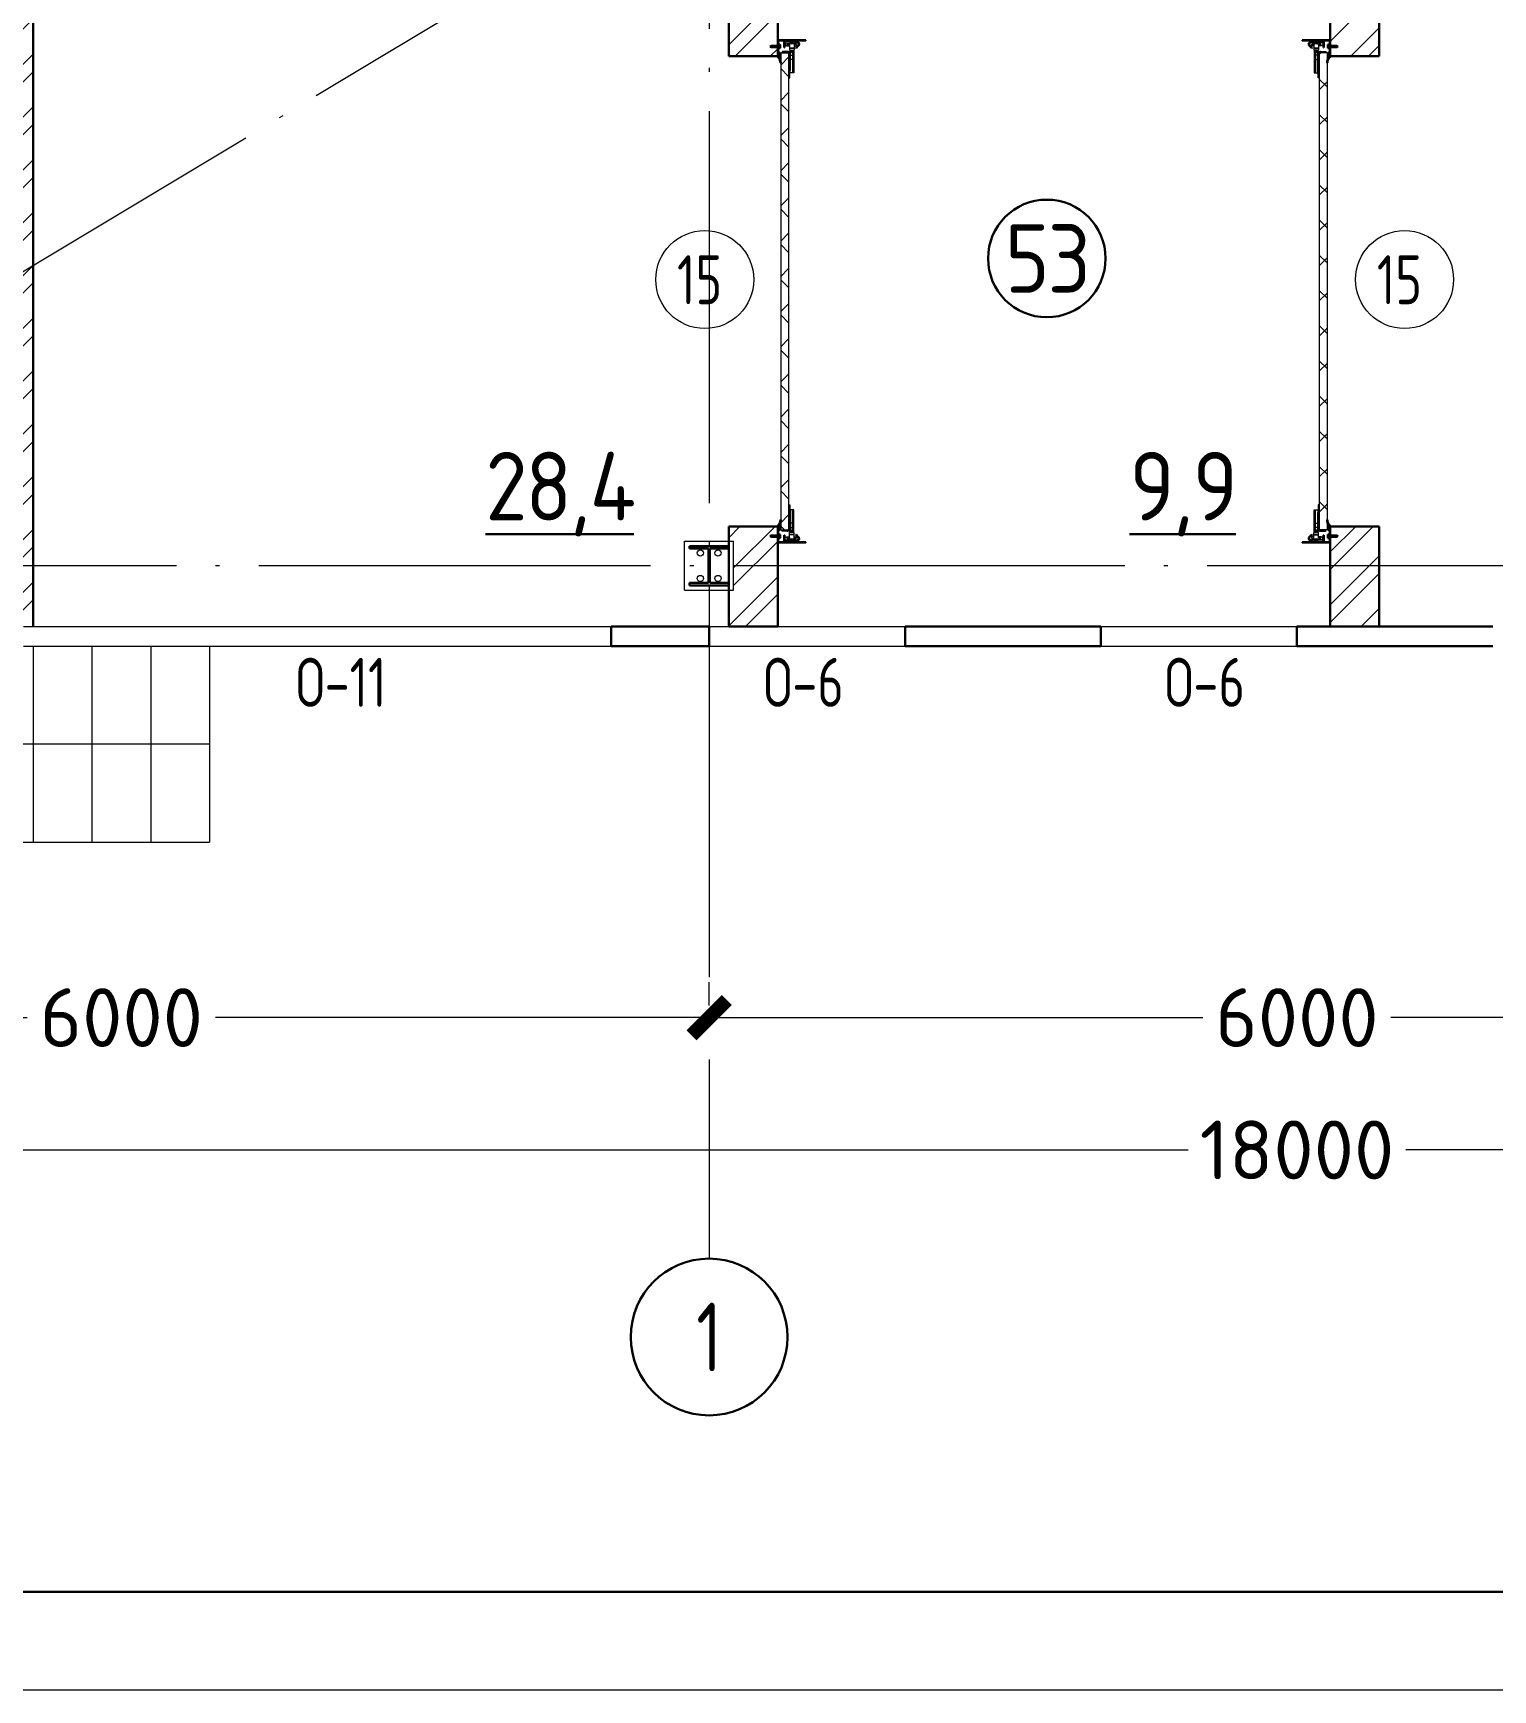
# Model space of a CAD drawing. Extents: x -965262 to 1142518, y -357520 to 71675.
# Drawn here: x -850557 to -843107, y -240088 to -231635 of the extents above; entities that cross this region are included whole.
import ezdxf

# ---------------------------------------------------------------- set-up
doc = ezdxf.new("R2010")
doc.units = 0
doc.header["$LTSCALE"] = 10
doc.linetypes.add('DOTE', pattern=[2.42, 2, -0.2, 0.02, -0.2])
doc.layers.get('0').update_dxf_attribs({"linetype": 'CONTINUOUS', "lineweight": 30})
doc.layers.get('Defpoints').update_dxf_attribs({"linetype": 'CONTINUOUS'})
doc.layers.add('DOTE', color=7, linetype='DOTE', lineweight=9)
doc.styles.add('GOST 2.304', font='isocpeur.ttf', dxfattribs={"width": 0.75, "height": 250})
doc.styles.add('GOST-2.304_Type-B', font='isocpeur.ttf', dxfattribs={"width": 0.9})
doc.styles.get("Standard").update_dxf_attribs({"font": 'isocpeur.ttf', "height": 300})
doc.dimstyles.get("Standard").update_dxf_attribs({"dimscale": 100, "dimtxt": 300, "dimasz": 1.8, "dimexe": 1.8, "dimexo": 0.625, "dimgap": 0.9, "dimtad": 0, "dimdec": 0, "dimzin": 0, "dimdsep": 46, "dimtxsty": 'Standard', "dimblk": 'ARCHTICK', "dimcen": 0.9, "dimclrd": 256, "dimclre": 256, "dimclrt": 256, "dimadec": 0, "dimazin": 0, "dimtfac": 1, "dimtdec": 0, "dimtofl": 0, "dimtmove": 0, "dimatfit": 3, "dimfxl": 1, "dimtolj": 1, "dimtzin": 0, "dimlwd": 15, "dimlwe": 15, "dimarcsym": 0})
pattern_1 = [(225, (-843966.41, -234231.22), (89.8026, -89.8026), []), (315, (-843966.41, -234231.22), (89.8026, 89.8026), [])]

# ---------------------------------------------------------------- blocks, each defined once
blk = doc.blocks.new('MC2#1')
at = {"lineweight": 15}
for p, q in [((-47725, -10175), (-47475, -10175)), ((-47725, -10425), (-47725, -10175)), ((-47475, -10425), (-47475, -10175)), ((-47725, -10425), (-47475, -10425))]:
    blk.add_line(p, q, dxfattribs=at)
for p, q in [((-47700, -10200), (-47500, -10200)), ((-47700, -10212), (-47700, -10200)), ((-47700, -10212), (-47604, -10212)), ((-47604, -10388), (-47604, -10212)), ((-47596, -10388), (-47596, -10212)), ((-47596, -10212), (-47500, -10212)), ((-47500, -10212), (-47500, -10200)), ((-47700, -10400), (-47700, -10388)), ((-47700, -10388), (-47604, -10388)), ((-47596, -10388), (-47500, -10388)), ((-47500, -10400), (-47500, -10388)), ((-47700, -10400), (-47500, -10400))]:
    blk.add_line(p, q)
for centre, major_axis, start_param, end_param in [((-47645, -10235), (-11.3, -11.3), 0.785398, 7.068583), ((-47555, -10235), (-11.3, -11.3), 0.785398, 7.068583), ((-47645, -10365), (-11.3, 11.3), 2.356194490191857, 8.639379797371443), ((-47555, -10365), (-11.3, 11.3), 2.356194490191857, 8.639379797371443)]:
    blk.add_ellipse(centre, major_axis=major_axis, ratio=1, start_param=start_param, end_param=end_param, dxfattribs=at)
blk = doc.blocks.new('anchor.bolt')
for p, q in [((-0.07, 0), (-0.07, -0.72)), ((0.07, 0), (0.07, -0.06)), ((-0.1, -0.04), (-0.07, -0.03)), ((-0.1, -0.04), (0.09, -0.06)), ((0.07, -0.07), (-0.1, -0.04)), ((-0.1, -0.11), (-0.07, -0.1)), ((-0.1, -0.11), (0.09, -0.13)), ((0.07, -0.14), (-0.1, -0.11)), ((-0.1, -0.18), (-0.07, -0.17)), ((-0.1, -0.18), (0.09, -0.2)), ((0.07, -0.21), (-0.1, -0.18)), ((-0.1, -0.25), (-0.07, -0.24)), ((-0.1, -0.25), (0.09, -0.27)), ((0.07, -0.28), (-0.1, -0.25)), ((-0.1, -0.32), (-0.07, -0.31)), ((-0.1, -0.32), (0.09, -0.34)), ((0.07, -0.35), (-0.1, -0.32)), ((-0.1, -0.39), (-0.07, -0.38)), ((-0.1, -0.39), (0.09, -0.41)), ((0.07, -0.42), (-0.1, -0.39)), ((-0.1, -0.46), (-0.07, -0.45)), ((-0.1, -0.46), (0.09, -0.48)), ((0.07, -0.49), (-0.1, -0.46)), ((-0.1, -0.53), (-0.07, -0.52)), ((-0.1, -0.53), (0.09, -0.55)), ((0.07, -0.56), (-0.1, -0.53)), ((-0.09, -0.6), (-0.07, -0.59)), ((-0.09, -0.6), (0.09, -0.62)), ((0.07, -0.63), (-0.09, -0.6)), ((-0.07, -0.72), (0, -0.8)), ((-0.04, -0.62), (-0.06, -0.63)), ((-0.06, -0.64), (-0.06, -0.63)), ((-0.06, -0.73), (-0.06, -0.64)), ((0, -0.79), (-0.06, -0.73)), ((-0.01, -0.63), (-0.04, -0.62)), ((-0.03, -0.63), (0, -0.79)), ((-0.03, -0.63), (0.01, -0.78)), ((-0.02, -0.63), (0.01, -0.77)), ((-0.01, -0.63), (0.02, -0.76)), ((0.03, -0.69), (-0.01, -0.63)), ((0, -0.64), (0.03, -0.75)), ((0, -0.8), (0.07, -0.72)), ((0, -0.79), (0.03, -0.74)), ((0.01, -0.66), (0.03, -0.74)), ((0.03, -0.74), (0.03, -0.69)), ((0.07, -0.06), (0.09, -0.06)), ((0.09, -0.06), (0.07, -0.07)), ((0.07, -0.07), (0.07, -0.13)), ((0.07, -0.13), (0.09, -0.13)), ((0.09, -0.13), (0.07, -0.14)), ((0.07, -0.14), (0.07, -0.2)), ((0.07, -0.2), (0.09, -0.2)), ((0.09, -0.2), (0.07, -0.21)), ((0.07, -0.21), (0.07, -0.27)), ((0.07, -0.27), (0.09, -0.27)), ((0.09, -0.27), (0.07, -0.28)), ((0.07, -0.28), (0.07, -0.34)), ((0.07, -0.33), (0.09, -0.34)), ((0.09, -0.34), (0.07, -0.35)), ((0.07, -0.35), (0.07, -0.41)), ((0.07, -0.4), (0.09, -0.41)), ((0.09, -0.41), (0.07, -0.42)), ((0.07, -0.42), (0.07, -0.48)), ((0.07, -0.47), (0.09, -0.48)), ((0.09, -0.48), (0.07, -0.49)), ((0.07, -0.49), (0.07, -0.55)), ((0.07, -0.55), (0.09, -0.55)), ((0.09, -0.55), (0.07, -0.56)), ((0.07, -0.56), (0.07, -0.62)), ((0.09, -0.62), (0.07, -0.63)), ((0.07, -0.62), (0.09, -0.62)), ((0.07, -0.63), (0.07, -0.72))]:
    blk.add_line(p, q)
blk.add_arc((0.16, -0.64), 0.222, 187.9982, 219.836)
blk = doc.blocks.new('Крепеж_ворот')
at = {"lineweight": 15}
h = blk.add_hatch(dxfattribs=at)
h.set_pattern_fill('ANSI31', color=256, scale=2, angle=180)
h.set_pattern_definition([(225, (746089.599, 74802.7244), (4.49013, -4.49013), [])])
h.paths.add_polyline_path([(746087.1, 74804.1), (746087.1, 74801.6), (746091.1, 74801.6), (746094.2, 74801.9), (746094.2, 74804.1)], flags=17)
h.paths.add_polyline_path([(746116.4, 74801.6, 0.165118), (746119.9, 74802.8), (746124.2, 74806.1, -0.301689), (746131.4, 74806.6), (746134.8, 74804.7, 0.130081), (746137.5, 74803.9), (746142.2, 74803.9), (746142.2, 74806.4), (746137.5, 74806.4, -0.130081), (746136, 74806.9), (746132.6, 74808.8, 0.301689), (746122.7, 74808.1), (746118.3, 74804.7, -0.165112), (746116.4, 74804.1), (746064.1, 74804.1, -0.414223), (746061, 74807.2), (746061, 74868.5), (746059.4, 74868.5), (746059.4, 74868.8), (746059.4, 74869.5), (746059.4, 74870.5), (746059.4, 74870.7), (746059.4, 74871.7), (746059.4, 74872.2), (746059.4, 74873.2), (746059.4, 74873.9), (746059.4, 74874.7), (746059.4, 74875.6), (746059.4, 74876.1), (746059.4, 74877.1), (746059.4, 74877.4), (746059.4, 74878.3), (746059.4, 74879.1), (746059.4, 74879.4), (746061, 74879.4), (746061, 74944.5), (746058.5, 74944.5), (746058.5, 74807.2, 0.41422), (746064.1, 74801.6)])
h = blk.add_hatch(dxfattribs=at)
h.set_pattern_fill('ANSI31', color=256, scale=2, angle=90)
h.set_pattern_definition([(135, (736343.8085, 75928.334), (-4.490128, -4.490128), [])])
edge = h.paths.add_edge_path()
edge.add_ellipse((746065.1, 74838.4), major_axis=(-1.67, 1.67), ratio=1, start_angle=45, end_angle=135, ccw=False)
edge.add_line((746062.7, 74838.4), (746062.7, 74868.5))
edge.add_line((746062.7, 74868.5), (746061, 74868.5))
edge.add_line((746061, 74868.5), (746061, 74838.4))
edge.add_ellipse((746065.1, 74838.4), major_axis=(-2.89, 2.89), ratio=1, start_angle=45, end_angle=135)
edge.add_line((746065.1, 74834.3), (746096.6, 74834.3))
edge.add_line((746096.6, 74834.3), (746096.6, 74836))
edge.add_line((746096.6, 74836), (746065.1, 74836))
edge = h.paths.add_edge_path()
edge.add_ellipse((746065.1, 74890.2), major_axis=(2.89, 2.89), ratio=1, start_angle=106, end_angle=135)
edge.add_line((746061, 74890.2), (746061, 74879.4))
edge.add_line((746061, 74879.4), (746062.7, 74879.4))
edge.add_line((746062.7, 74879.4), (746062.7, 74890.4))
edge.add_ellipse((746065.1, 74890.2), major_axis=(-1.67, 1.67), ratio=1, start_angle=16, end_angle=45, ccw=False)
edge.add_line((746063, 74891.3), (746069.9, 74903.7))
edge.add_ellipse((746079.1, 74898.6), major_axis=(7.45, 7.45), ratio=1, start_angle=-3, end_angle=106, ccw=False)
edge.add_line((746086.9, 74905.7), (746097.5, 74893.9))
edge.add_line((746097.5, 74893.9), (746098.8, 74895.1))
edge.add_line((746098.8, 74895.1), (746088.2, 74906.8))
edge.add_ellipse((746079.1, 74898.6), major_axis=(8.67, 8.67), ratio=1, start_angle=-3, end_angle=106)
edge.add_line((746068.4, 74904.5), (746061.5, 74892.1))
h = blk.add_hatch(color=256, dxfattribs=at)
h.dxf.hatch_style = 1
h.paths.add_polyline_path([(746145.9, 74808.8), (746142.6, 74809.8, 0.10613), (746142.5, 74809.9), (746136.4, 74809.3, -0.181324), (746135.1, 74809.6, 0.335683), (746120.2, 74809.1, -0.119126), (746118.6, 74808.6, 0.371631), (746118, 74808.1), (746117.9, 74807.6, 0.451909), (746118.5, 74806.9, 0.124341), (746121, 74807.6, -0.343618), (746134.1, 74808.2, 0.181324), (746136.5, 74807.6), (746142.5, 74808.2, -0.110452), (746142.6, 74808.2), (746147.2, 74806.6, -0.710497), (746147.2, 74805.5), (746142.6, 74803.9), (746135.7, 74803.9, -0.178994), (746132.7, 74805, 0.369834), (746129.7, 74805, -0.178993), (746126.6, 74803.9), (746122.2, 74803.9, 0.120709), (746121.9, 74803.8), (746119.7, 74802.7, -0.017147), (746119.4, 74802.4, 0.538795), (746119.6, 74802.2), (746127.3, 74802.2, 0.207608), (746130.7, 74803.7, -0.433918), (746131.6, 74803.7, 0.207608), (746135.1, 74802.2), (746142.5, 74802.2, 0.079707), (746142.6, 74802.2), (746147.7, 74803.9, 0.461502), (746149, 74807.1, -0.250825), (746149.1, 74807.6, -0.128039), (746173.1, 74815.5, 0.416657), (746173.7, 74816.2), (746173.6, 74816.9, 0.409849), (746173, 74817.5, 0.127248)])
for p, q in [((746058.5, 74807.2), (746058.5, 74944.5)), ((746058.5, 74944.5), (746061, 74944.5)), ((746061, 74879.4), (746061, 74944.5)), ((746068.4, 74904.5), (746061.5, 74892.1)), ((746069.9, 74903.7), (746063, 74891.3)), ((746086.9, 74905.7), (746097.5, 74893.9)), ((746088.2, 74906.8), (746098.8, 74895.1)), ((746059.4, 74879.4), (746062.7, 74879.4)), ((746059.4, 74868.5), (746059.4, 74879.4)), ((746059.4, 74868.5), (746062.7, 74868.5)), ((746061, 74879.4), (746061, 74890.2)), ((746061, 74807.2), (746061, 74868.5)), ((746061, 74838.4), (746061, 74868.5)), ((746062.7, 74838.4), (746062.7, 74890.2)), ((746063.6, 74883), (746062.7, 74883)), ((746063.6, 74864.9), (746062.7, 74864.9)), ((746063.6, 74883), (746063.6, 74873.9)), ((746067.2, 74880.2), (746063.6, 74883)), ((746063.6, 74873.9), (746063.6, 74864.9)), ((746067.2, 74867.6), (746063.6, 74864.9)), ((746064.1, 74875.1), (746064.1, 74872.8)), ((746096.6, 74836), (746065.1, 74836)), ((746096.6, 74834.3), (746065.1, 74834.3)), ((746067.2, 74880.2), (746067.2, 74875.1)), ((746067.2, 74872.8), (746067.2, 74867.6)), ((746082.5, 74814.1), (746081.2, 74813.3)), ((746081.2, 74813.3), (746081.2, 74805.9)), ((746098.9, 74814.1), (746082.5, 74814.1)), ((746085.9, 74813.3), (746085.9, 74805.9)), ((746095.4, 74813.3), (746095.4, 74805.9)), ((746096.6, 74834.3), (746096.6, 74836)), ((746097.5, 74893.9), (746098.8, 74895.1)), ((746098.9, 74814.1), (746100.1, 74813.3)), ((746100.1, 74813.3), (746100.1, 74805.9)), ((746173.6, 74816.9), (746173.7, 74816.2)), ((746064.1, 74804.1), (746116.4, 74804.1)), ((746064.1, 74801.6), (746116.4, 74801.6)), ((746079, 74805.9), (746102.4, 74805.9)), ((746079, 74805.9), (746079, 74804.1)), ((746079, 74804.1), (746102.4, 74804.1)), ((746102.4, 74805.9), (746102.4, 74804.1)), ((746118.3, 74804.7), (746122.7, 74808.1)), ((746119.9, 74802.8), (746124.2, 74806.1)), ((746134.8, 74804.7), (746131.4, 74806.6)), ((746136, 74806.9), (746132.6, 74808.8)), ((746142.2, 74806.4), (746137.5, 74806.4)), ((746137.5, 74803.9), (746142.2, 74803.9)), ((746142.2, 74806.4), (746142.2, 74803.9)), ((746142.2, 74803.9), (746142.2, 74806.4)), ((746142.6, 74803.9), (746147.2, 74805.5)), ((746142.6, 74802.2), (746147.7, 74803.9))]:
    blk.add_line(p, q)
for p, q in [((746073.1, 74841.7), (746073.1, 74905.2)), ((746073.1, 74895.8), (746076.7, 74892.3)), ((746081.4, 74897.6), (746081.4, 74886.4)), ((746087.4, 74898), (746081.7, 74897.9)), ((746087.4, 74899.5), (746087.4, 74898)), ((746087.4, 74885.6), (746087.4, 74898)), ((746061, 74879.4), (746061, 74881.3)), ((746061, 74833.9), (746061, 74868.5)), ((746062.7, 74883), (746062.7, 74873.9)), ((746062.7, 74873.9), (746062.7, 74864.9)), ((746073.1, 74851), (746076.7, 74854.6)), ((746074.3, 74885.9), (746074.3, 74861)), ((746074.3, 74879.9), (746075.7, 74879.9)), ((746074.3, 74867), (746075.7, 74867)), ((746076.9, 74873.4), (746075.7, 74879.9)), ((746075.7, 74879.9), (746075.7, 74867)), ((746076.9, 74873.4), (746075.7, 74867)), ((746076, 74885.9), (746076, 74882.6)), ((746076, 74864.3), (746076, 74861)), ((746076.2, 74882.6), (746076.2, 74885.6)), ((746076.2, 74885.6), (746076.8, 74885.6)), ((746076.2, 74864.3), (746076.2, 74882.6)), ((746076.2, 74864.3), (746076.2, 74861.3)), ((746076.2, 74861.3), (746076.8, 74861.3)), ((746076.8, 74885.6), (746076.8, 74892)), ((746076.8, 74861.3), (746076.8, 74854.9)), ((746081.4, 74849.3), (746081.4, 74860.5)), ((746087.4, 74848.8), (746081.7, 74848.9)), ((746082.1, 74885.6), (746087.4, 74885.6)), ((746082.1, 74861.3), (746087.4, 74861.3)), ((746087.4, 74885.6), (746098.3, 74885.6)), ((746087.4, 74848.7), (746087.4, 74861.3)), ((746087.4, 74861.3), (746098.3, 74861.3)), ((746087.4, 74847.4), (746087.4, 74848.8)), ((746098.7, 74885.2), (746098.7, 74882.6)), ((746098.7, 74882.6), (746098.7, 74864.3)), ((746098.7, 74881.6), (746099.8, 74881.6)), ((746098.7, 74865.3), (746099.8, 74865.3)), ((746098.7, 74861.6), (746098.7, 74864.3)), ((746099.8, 74861.2), (746099.8, 74885.7)), ((746099.8, 74885.7), (746110.3, 74885.7)), ((746099.8, 74861.2), (746110.3, 74861.2)), ((746110.3, 74861.2), (746110.3, 74885.7)), ((746110.3, 74881.5), (746224.7, 74881.5)), ((746110.3, 74865.4), (746212.5, 74865.4)), ((746113.8, 74877.2), (746224.7, 74877.2)), ((746250.5, 74858.8), (746250.5, 74862.8))]:
    blk.add_line(p, q, dxfattribs=at)
at = {"lineweight": 15, "ltscale": 0.5}
for p, q in [((746076, 74885.9), (746074.3, 74885.9)), ((746076, 74861), (746074.3, 74861))]:
    blk.add_line(p, q, dxfattribs=at)
at = {"lineweight": 15, "extrusion": (-1.7375e-14, 1, 0)}
for p, q in [((746112.7, 74883.6), (746224.7, 74883.6)), ((746112.7, 74863.2), (746112.7, 74883.6)), ((746112.7, 74863.2), (746135.6, 74863.2)), ((746116.7, 74856.9), (746116.7, 74828.9)), ((746117.3, 74826.3), (746119, 74822.8)), ((746119, 74822.8), (746122.6, 74824.6)), ((746120.8, 74856.9), (746120.8, 74828.9)), ((746122.6, 74824.6), (746120.9, 74828)), ((746122.6, 74863.2), (746122.6, 74862.8)), ((746250.5, 74862.8), (746122.6, 74862.8)), ((746250.5, 74858.8), (746122.6, 74858.8)), ((746123.8, 74840), (746123.8, 74848.8)), ((746135.6, 74881.9), (746156.6, 74881.9)), ((746135.6, 74863.2), (746135.6, 74881.9)), ((746156.6, 74881.9), (746156.6, 74863.2)), ((746156.6, 74863.2), (746212.5, 74863.2))]:
    blk.add_line(p, q, dxfattribs=at)
at = {"lineweight": 15, "ltscale": 0.5, "extrusion": (-1.7375e-14, 1, 0)}
for p, q in [((746112.7, 74879.5), (746224.7, 74879.5)), ((746135.6, 74865.8), (746112.7, 74865.8)), ((746114.9, 74871.2), (746120.4, 74871.2)), ((746120.8, 74856.9), (746116.7, 74856.9)), ((746117.2, 74851.9), (746116.7, 74853.9)), ((746120.8, 74840.1), (746116.7, 74840.1)), ((746117.2, 74836.9), (746116.7, 74835)), ((746120.8, 74829.2), (746116.7, 74829.2)), ((746119.8, 74839), (746119.8, 74849.8)), ((746123.8, 74847.8), (746119.8, 74847.8)), ((746123.8, 74841), (746119.8, 74841)), ((746122.6, 74868.9), (746122.6, 74863.2)), ((746122.6, 74862.8), (746122.6, 74858.8)), ((746139.7, 74862.8), (746139.7, 74858.8)), ((746152.5, 74862.8), (746152.5, 74858.8)), ((746212.5, 74865.8), (746156.6, 74865.8)), ((746173.5, 74862.8), (746173.5, 74858.8))]:
    blk.add_line(p, q, dxfattribs=at)
at = {"lineweight": 15, "extrusion": (-2.77556e-16, -1, 0)}
for p, q in [((746224.7, 74865.6), (746113.8, 74865.6)), ((746128, 74865.6), (746128, 74863.3)), ((746137.6, 74865.6), (746137.6, 74863.3)), ((746164.4, 74865.6), (746164.4, 74863.3)), ((746174, 74865.6), (746174, 74863.3)), ((746200.8, 74865.6), (746200.8, 74863.3)), ((746210.4, 74865.6), (746210.4, 74863.3)), ((746224.7, 74883.6), (746224.7, 74863.3))]:
    blk.add_line(p, q, dxfattribs=at)
at = {"extrusion": (-1, -4.26669e-14, 0)}
for p, q in [((746117.9, 74807.6), (746118, 74808.1)), ((746136.4, 74809.3), (746142.5, 74809.9)), ((746142.5, 74808.2), (746136.5, 74807.6)), ((746142.6, 74809.8), (746145.9, 74808.8)), ((746147.2, 74806.6), (746142.6, 74808.2))]:
    blk.add_line(p, q, dxfattribs=at)
at = {"extrusion": (-1, -4.2422e-14, 1.22461e-16)}
for p, q in [((746119.5, 74802.5), (746121.9, 74803.8)), ((746127.3, 74802.2), (746119.6, 74802.2)), ((746122.2, 74803.9), (746126.6, 74803.9)), ((746142.5, 74802.2), (746135.1, 74802.2)), ((746135.7, 74803.9), (746142.5, 74803.9))]:
    blk.add_line(p, q, dxfattribs=at)
at = {"lineweight": 15}
for centre, radius, start, end in [((746079.1, 74899.5), 8.28, 0, 136.00967), ((746081.8, 74897.6), 0.375, 91, 180), ((746079.1, 74847.4), 8.28, 223.99033, 0), ((746077, 74882.6), 0.956, 180, 270), ((746077, 74864.3), 0.956, 90, 180), ((746077, 74882.6), 0.75, 180, 270), ((746077, 74864.3), 0.75, 90, 180), ((746076.4, 74892), 0.375, 0, 45), ((746076.4, 74854.9), 0.375, 315, 0), ((746082.1, 74886.4), 0.75, 180, 270), ((746082.1, 74860.5), 0.75, 90, 180), ((746081.8, 74849.3), 0.375, 180, 269), ((746098.3, 74885.2), 0.375, 0, 90), ((746098.3, 74861.6), 0.375, 270, 0), ((746122.6, 74856.9), 5.92, 90, 180), ((746122.6, 74828.9), 5.92, 180, 199.64644), ((746122.6, 74856.9), 1.87, 90, 180), ((746128.6, 74855.4), 8.15, 194.99861, 233.92136), ((746128.6, 74833.4), 8.15, 126.07864, 165.00139), ((746122.6, 74828.9), 1.87, 180, 185.53127)]:
    blk.add_arc(centre, radius, start, end, dxfattribs=at)
for centre, radius, start, end in [((746082.1, 74803.7), 10.4, 68.27529, 87.87816), ((746090.7, 74797.9), 16.2, 73.30599, 107.29197), ((746099.2, 74803.7), 10.4, 92.12184, 111.72471), ((746128, 74799.4), 12.4, 54.89026, 129.11428), ((746176.2, 74760.8), 56.8, 93.28053, 122.28779), ((746176.3, 74765.4), 50.3, 93.65928, 122.84475), ((746173, 74816.9), 0.6, 4.13569, 93.28053), ((746173.1, 74816.1), 0.6, 273.65928, 4.13569), ((746064.1, 74807.2), 5.62, 180, 270), ((746064.1, 74807.2), 3.11, 180, 270), ((746116.4, 74807.2), 3.11, 270, 307.50429), ((746116.4, 74807.2), 5.62, 270, 307.50429), ((746118.5, 74807.5), 0.586, 173.27112, 270.54696), ((746118.6, 74808), 0.586, 91.72469, 173.27112), ((746118.5, 74812.1), 5.21, 270.54696, 298.89834), ((746118.4, 74812.1), 3.52, 271.72469, 298.89834), ((746128, 74799.4), 10.7, 54.89026, 130.74476), ((746128.2, 74801), 8.97, 60.35337, 127.50429), ((746128.2, 74801), 8.97, 60.35337, 127.50429), ((746128.2, 74801), 8.97, 60.35337, 127.50429), ((746128.2, 74801), 6.46, 60.35337, 127.50429), ((746136.2, 74811.1), 3.54, 234.89026, 276), ((746137.5, 74809.6), 5.62, 240.35337, 270), ((746136.2, 74811.1), 1.86, 234.89026, 276), ((746137.5, 74809.6), 3.11, 240.35337, 270), ((746142.5, 74809.6), 0.292, 71.76748, 96), ((746142.5, 74807.9), 0.292, 70.78733, 96), ((746147, 74806), 0.562, 289.21267, 70.78733), ((746147, 74806), 2.25, 288.22907, 27.3228), ((746149.6, 74807.3), 0.586, 151, 207.3228)]:
    blk.add_arc(centre, radius, start, end)
at = {"lineweight": 15, "ltscale": 0.5}
for centre, radius, start, end in [((746119.4, 74852.5), 2.25, 195, 270), ((746119.4, 74836.4), 2.25, 90, 165), ((746119.4, 74849.8), 0.375, 0, 90), ((746119.4, 74839), 0.375, 270, 0)]:
    blk.add_arc(centre, radius, start, end, dxfattribs=at)
at = {"extrusion": (-1.22461e-16, -5.20252e-30, -1)}
for centre, radius, start, end in [((-746119.6, 74802.4), 0.187, 270, 62.46874), ((-746122.2, 74803.3), 0.586, 62.46874, 90), ((-746126.6, 74808.6), 4.69, 229.40766, 270), ((-746127.3, 74806.9), 4.69, 223.08626, 270), ((-746131.2, 74803.2), 2.32, 49.40766, 130.59234), ((-746131.2, 74803.2), 0.637, 43.08626, 136.91374), ((-746135.1, 74806.9), 4.69, 270, 316.91374), ((-746135.7, 74808.6), 4.69, 270, 310.59234), ((-746142.5, 74804.2), 0.292, 250.78733, 270), ((-746142.5, 74802.5), 0.292, 251.77093, 270)]:
    blk.add_arc(centre, radius, start, end, dxfattribs=at)
at = {"extrusion": (0, 0, -1)}
for centre, major_axis, start_param, end_param in [((746079.1, 74898.6), (8.67, 8.67), 4.433136, 6.335545), ((746079.1, 74898.6), (7.45, 7.45), 4.433136, 6.335545), ((746065.1, 74890.2), (2.89, 2.89), 3.926991, 4.433136), ((746065.1, 74838.4), (-2.89, 2.89), 3.926991, 5.497787), ((746065.1, 74890.2), (-1.67, 1.67), 5.497787, 6.003933), ((746065.1, 74838.4), (-1.67, 1.67), 3.926991, 5.497787)]:
    blk.add_ellipse(centre, major_axis=major_axis, ratio=1, start_param=start_param, end_param=end_param, dxfattribs=at)
for points in [[(746067.2, 74875.1), (746065.9, 74875.1), (746064.1, 74875.1)], [(746064.1, 74872.8), (746065.9, 74872.8), (746067.2, 74872.8)]]:
    blk.add_rational_spline(points, [1, 1.01284142743, 1], degree=2)
at = {"lineweight": 15, "ltscale": 0.5}
for points, knots in [([(746114.9, 74871.2), (746114.7, 74871.2), (746114.4, 74871.2), (746113.8, 74871.5), (746113.6, 74871.6), (746113.2, 74872), (746113, 74872.3), (746112.8, 74872.8), (746112.7, 74873.1), (746112.7, 74873.4)], [0.37141352, 0.37141352, 0.37141352, 0.37141352, 0.39402571, 0.39402571, 0.41663789, 0.41663789, 0.43959523, 0.43959523, 0.46255257, 0.46255257, 0.46255257, 0.46255257]), ([(746122.6, 74868.9), (746122.6, 74869.2), (746122.6, 74869.5), (746122.3, 74870.1), (746122.2, 74870.3), (746121.8, 74870.7), (746121.5, 74870.9), (746121, 74871.1), (746120.7, 74871.2), (746120.4, 74871.2)], [0.28027447, 0.28027447, 0.28027447, 0.28027447, 0.30323181, 0.30323181, 0.32618916, 0.32618916, 0.34880134, 0.34880134, 0.37141352, 0.37141352, 0.37141352, 0.37141352])]:
    blk.add_open_spline(points, degree=3, knots=knots, dxfattribs=at)
at = {"lineweight": 15}
for points in [[(746117.1, 74826.9), (746117.1, 74826.7), (746117.2, 74826.5), (746117.3, 74826.3)], [(746120.9, 74828), (746120.9, 74828.2), (746120.8, 74828.5), (746120.8, 74828.7)]]:
    blk.add_open_spline(points, degree=3, dxfattribs=at)
at = {"xscale": -50.80000000000001, "yscale": 50.80000000000001, "zscale": 50.80000000000001}
blk.add_blockref('anchor.bolt', (746090.7, 74804.1), dxfattribs=at)
blk = doc.blocks.new('_ArchTick')
at = {"color": 0, "linetype": 'ByBlock', "lineweight": 0, "const_width": 0.4}
blk.add_lwpolyline([(-0.5, -0.5), (0.5, 0.5)], dxfattribs=at)
blk = doc.blocks.new('*D115')
at = {"lineweight": 15, "transparency": 16777216}
for p, q in [((-847107.4, -236595.2), (-847107.4, -236477.7)), ((-841107.4, -236595.2), (-841107.4, -236477.7)), ((-847107.4, -236657.7), (-844587.4, -236657.7)), ((-841107.4, -236657.7), (-843627.4, -236657.7))]:
    blk.add_line(p, q, dxfattribs=at)
at = {"layer": 'Defpoints', "color": 0, "lineweight": 15, "transparency": 16777216}
for p in [(-847107.4, -236657.7), (-847107.4, -236657.7), (-841107.4, -236657.7)]:
    blk.add_point(p, dxfattribs=at)
at = {"lineweight": 15, "transparency": 16777216, "xscale": 180, "yscale": 180, "zscale": 180, "rotation": 180}
blk.add_blockref('_ArchTick', (-847107.4, -236657.7), dxfattribs=at)
at = {"lineweight": 15, "transparency": 16777216, "xscale": 180, "yscale": 180, "zscale": 180}
blk.add_blockref('_ArchTick', (-841107.4, -236657.7), dxfattribs=at)
at = {"lineweight": 15, "transparency": 16777216, "insert": (-844107.4, -236657.7), "char_height": 300, "attachment_point": 5}
blk.add_mtext('\\A1;6000', dxfattribs=at)
blk = doc.blocks.new('*D116')
at = {"lineweight": 15, "transparency": 16777216}
for p, q in [((-853107.4, -236595.2), (-853107.4, -236477.7)), ((-847107.4, -236595.2), (-847107.4, -236477.7)), ((-853107.4, -236657.7), (-850587.4, -236657.7)), ((-847107.4, -236657.7), (-849627.4, -236657.7))]:
    blk.add_line(p, q, dxfattribs=at)
at = {"layer": 'Defpoints', "color": 0, "lineweight": 15, "transparency": 16777216}
for p in [(-853107.4, -236657.7), (-853107.4, -236657.7), (-847107.4, -236657.7)]:
    blk.add_point(p, dxfattribs=at)
at = {"lineweight": 15, "transparency": 16777216, "xscale": 180, "yscale": 180, "zscale": 180, "rotation": 180}
blk.add_blockref('_ArchTick', (-853107.4, -236657.7), dxfattribs=at)
at = {"lineweight": 15, "transparency": 16777216, "xscale": 180, "yscale": 180, "zscale": 180}
blk.add_blockref('_ArchTick', (-847107.4, -236657.7), dxfattribs=at)
at = {"lineweight": 15, "transparency": 16777216, "insert": (-850107.4, -236657.7), "char_height": 300, "attachment_point": 5}
blk.add_mtext('\\A1;6000', dxfattribs=at)
blk = doc.blocks.new('*D117')
at = {"lineweight": 15, "transparency": 16777216}
for p, q in [((-853107.4, -237270.4), (-853107.4, -237152.9)), ((-835107.4, -237270.4), (-835107.4, -237152.9)), ((-853107.4, -237332.9), (-844662.4, -237332.9)), ((-835107.4, -237332.9), (-843552.4, -237332.9))]:
    blk.add_line(p, q, dxfattribs=at)
at = {"layer": 'Defpoints', "color": 0, "lineweight": 15, "transparency": 16777216}
for p in [(-853107.4, -237332.9), (-835107.4, -237332.9), (-835107.4, -237332.9)]:
    blk.add_point(p, dxfattribs=at)
at = {"lineweight": 15, "transparency": 16777216, "xscale": 180, "yscale": 180, "zscale": 180, "rotation": 180}
blk.add_blockref('_ArchTick', (-853107.4, -237332.9), dxfattribs=at)
at = {"lineweight": 15, "transparency": 16777216, "xscale": 180, "yscale": 180, "zscale": 180}
blk.add_blockref('_ArchTick', (-835107.4, -237332.9), dxfattribs=at)
at = {"lineweight": 15, "transparency": 16777216, "insert": (-844107.4, -237332.9), "char_height": 300, "attachment_point": 5}
blk.add_mtext('\\A1;18000', dxfattribs=at)

msp = doc.modelspace()

# ---------------------------------------------------------------- hatches: boundary and pattern name
at = {"lineweight": 15}
h = msp.add_hatch(dxfattribs=at)
h.set_pattern_fill('ANSI32', color=1, scale=20, style=0)
h.set_pattern_definition([(45, (-1272135.78, -304976.27), (-134.70384, 134.70384), []), (45, (-1272045.98, -304976.27), (-134.70384, 134.70384), [])])
h.paths.add_polyline_path([(-850007.4, -223022.1), (-850307.4, -223022.1), (-850307.4, -223252.1), (-850007.4, -223252.1)])
h.paths.add_polyline_path([(-847307.4, -223022.1), (-847607.4, -223022.1), (-847607.4, -223252.1), (-847307.4, -223252.1)])
h.paths.add_polyline_path([(-850007.4, -226402.1), (-850307.4, -226402.1), (-850307.4, -226652.1), (-850007.4, -226652.1)])
h.paths.add_polyline_path([(-847307.4, -226402.1), (-847607.4, -226402.1), (-847607.4, -226652.1), (-847307.4, -226652.1)])
h.paths.add_polyline_path([(-846757.5, -234152), (-847007.5, -234152), (-847007.5, -234227.1), (-846982.4, -234227.1), (-846982.4, -234477.1), (-847007.5, -234477.1), (-847007.5, -234662.1), (-846757.5, -234662.1)])
h.paths.add_polyline_path([(-843687.4, -234152), (-843937.4, -234152), (-843937.4, -234662.1), (-843687.4, -234662.1)])
h.paths.add_polyline_path([(-850557.4, -226652.1), (-850307.4, -226652.1), (-850307.4, -226402.1), (-850557.4, -226402.1), (-850557.4, -223252.1), (-850307.4, -223252.1), (-850307.4, -223022.1), (-850807.4, -223022.1), (-850807.4, -223122.1), (-850807.4, -232677.1), (-850807.4, -234662.1), (-850557.4, -234662.1), (-850557.4, -230902.1)])
h.paths.add_polyline_path([(-847007.3, -231152.2), (-847007.3, -226652.1), (-847307.4, -226652.1), (-847307.4, -226402.1), (-847007.5, -226402.1), (-847007.4, -223252.1), (-847307.4, -223252.1), (-847307.4, -223022.1), (-846757.5, -223022.1), (-846757.5, -230902.1), (-843687.4, -230902), (-843687.4, -231152.2), (-847007.3, -231152.3)])
h.paths.add_polyline_path([(-843687.4, -231752), (-843937.4, -231752), (-843937.4, -231152), (-843687.4, -231152)])
h.paths.add_polyline_path([(-846757.5, -231752), (-847007.3, -231752), (-847007.3, -231152.2), (-846757.5, -231152.2)])
h = msp.add_hatch(dxfattribs=at)
h.set_pattern_fill('ANSI37', color=256, scale=40, angle=180)
h.set_pattern_definition(pattern_1)
h.paths.add_polyline_path([(-846701.6, -234168.4), (-846701.6, -234368.4), (-846741.6, -234368.4), (-846741.6, -234168.4)], flags=16)
h.paths.add_polyline_path([(-846701.6, -231735.7), (-846701.6, -234368.4), (-846741.6, -234368.4), (-846741.6, -231735.7)])
h = msp.add_hatch(dxfattribs=at)
h.set_pattern_fill('ANSI37', color=256, scale=40, angle=180)
h.set_pattern_definition(pattern_1)
h.paths.add_polyline_path([(-843993.3, -234168.4), (-843993.3, -234368.4), (-843953.3, -234368.4), (-843953.3, -234168.4)], flags=16)
h.paths.add_polyline_path([(-843993.3, -231735.7), (-843993.3, -234368.4), (-843953.3, -234368.4), (-843953.3, -231735.7)])

# ---------------------------------------------------------------- linework, layer by layer
at = {"color": 1}
for p, q in [((-847007.4, -226652.1), (-847007.3, -231752)), ((-850557.4, -234662.1), (-850557.4, -230902.1)), ((-846757.5, -231152.2), (-846757.5, -231752)), ((-843937.4, -231752), (-843937.4, -231152)), ((-843687.4, -231752), (-843687.4, -231152)), ((-847007.5, -231752), (-846757.5, -231752)), ((-843937.4, -231752), (-843687.4, -231752)), ((-847007.5, -234152), (-847007.5, -234662.1)), ((-846757.5, -234152), (-847007.5, -234152)), ((-846757.5, -234152), (-846757.5, -234662.1)), ((-843937.4, -234662.1), (-843937.4, -234152)), ((-843937.4, -234152), (-843687.4, -234152)), ((-843687.4, -234662.1), (-843687.4, -234152)), ((-847007.5, -234662.1), (-846757.5, -234662.1)), ((-843937.4, -234662.1), (-843687.4, -234662.1))]:
    msp.add_line(p, q, dxfattribs=at)
at = {"lineweight": 15}
for p, q in [((-846741.6, -231735.7), (-846741.6, -234168.4)), ((-846741.6, -231735.7), (-846701.6, -231735.7)), ((-846701.6, -231735.7), (-846701.6, -234168.4)), ((-843993.3, -231735.7), (-843993.3, -234168.4)), ((-843953.3, -231735.7), (-843993.3, -231735.7)), ((-843953.3, -231735.7), (-843953.3, -234168.4)), ((-846741.6, -234168.4), (-846701.6, -234168.4)), ((-843953.3, -234168.4), (-843993.3, -234168.4)), ((-850557.4, -234762.1), (-850557.4, -235762.1)), ((-850257.4, -234762.1), (-850257.4, -235762.1)), ((-849957.4, -234762.1), (-849957.4, -235762.1)), ((-849657.4, -234762.1), (-849657.4, -235762.1)), ((-849657.4, -235262.1), (-851118.1, -235262.1))]:
    msp.add_line(p, q, dxfattribs=at)
at = {"color": 30, "lineweight": 15}
for p, q in [((-850607.4, -234662.1, -1808.5), (-847607.4, -234662.1, -1808.5)), ((-847107.4, -234662.4, 9.4), (-846107.4, -234662.4, 3269.1)), ((-845107.4, -234662.1, -1808.5), (-844107.4, -234662.1, -1808.5)), ((-850607.4, -234762.1, -1808.5), (-847607.4, -234762.1)), ((-847107.4, -234762.4, 3269.1), (-846107.4, -234762.4, 6528.9)), ((-845107.4, -234762.1), (-844107.4, -234762.1, -1808.5))]:
    msp.add_line(p, q, dxfattribs=at)
at = {"color": 30, "ltscale": 200}
for p, q in [((-847607.4, -234662.1, -1808.5), (-847607.4, -234762.1)), ((-847107.4, -234662.1), (-847607.4, -234662.1)), ((-845107.4, -234662.1), (-846107.4, -234662.1)), ((-843107.4, -234662.1, -1808.5), (-844107.4, -234662.1, -1808.5)), ((-847107.4, -234762.1), (-847607.4, -234762.1)), ((-845107.4, -234762.1), (-846107.4, -234762.1)), ((-843107.4, -234762.1, -1808.5), (-844107.4, -234762.1, -1808.5))]:
    msp.add_line(p, q, dxfattribs=at)
at = {"color": 30}
for p, q in [((-847107.4, -234662.1, -3259.8), (-847107.4, -234762.1, 0)), ((-846107.4, -234662.1, -1808.5), (-846107.4, -234762.1, 1451.3)), ((-845107.4, -234662.1, -1629.9), (-845107.4, -234762.1, 1629.9)), ((-844107.4, -234662.1, -1808.5), (-844107.4, -234762.1, 1451.3))]:
    msp.add_line(p, q, dxfattribs=at)
at = {"lineweight": 15, "ltscale": 200}
msp.add_line((-851457.4, -235762.1), (-849657.4, -235762.1), dxfattribs=at)
at = {"lineweight": 15, "elevation": -1808.5}
msp.add_lwpolyline([(-742362.4, -240087.8), (-742362.4, -155987.8), (-861262.4, -155987.8), (-861262.4, -240087.8)], close=True, dxfattribs=at)
at = {"elevation": -1808.5}
msp.add_lwpolyline([(-742862.4, -239587.8), (-742862.4, -156487.8), (-859262.4, -156487.8), (-859262.4, -239587.8)], close=True, dxfattribs=at)
msp.add_circle((-845383.9, -232784.3, -6519.6), 300)
at = {"lineweight": 15}
for centre in [(-847129.6, -232892, -1808.5), (-843558, -232891.9, -1808.5)]:
    msp.add_circle(centre, 250, dxfattribs=at)
for points in [[(-846686.3, -234228.2, -3269), (-846686.3, -234226.4, -3269), (-846686.3, -234225.1, -3269)], [(-846686.3, -234228.2, -3269), (-846686.3, -234226.4, -3269), (-846686.3, -234225.1, -3269)], [(-846686.3, -234228.2, -3269), (-846686.3, -234226.4, -3269), (-846686.3, -234225.1, -3269)], [(-846684, -234225.1, -3269), (-846684, -234226.4, -3269), (-846684, -234228.2, -3269)], [(-846684, -234225.1, -3269), (-846684, -234226.4, -3269), (-846684, -234228.2, -3269)], [(-846684, -234225.1, -3269), (-846684, -234226.4, -3269), (-846684, -234228.2, -3269)], [(-844010.9, -234225.1, -3269), (-844010.9, -234226.4, -3269), (-844010.9, -234228.2, -3269)], [(-844010.9, -234225.1, -3269), (-844010.9, -234226.4, -3269), (-844010.9, -234228.2, -3269)], [(-844010.9, -234225.1, -3269), (-844010.9, -234226.4, -3269), (-844010.9, -234228.2, -3269)], [(-844008.6, -234228.2, -3269), (-844008.6, -234226.4, -3269), (-844008.6, -234225.1, -3269)], [(-844008.6, -234228.2, -3269), (-844008.6, -234226.4, -3269), (-844008.6, -234225.1, -3269)], [(-844008.6, -234228.2, -3269), (-844008.6, -234226.4, -3269), (-844008.6, -234225.1, -3269)]]:
    msp.add_rational_spline(points, [1, 1.01284142743, 1], degree=2)
at = {"layer": 'DOTE', "ltscale": 100, "extrusion": (0, -1, 0)}
msp.add_line((-847107.4, -161852.1, -3259.8), (-847107.4, -237887.4, -3259.8), dxfattribs=at)
at = {"layer": 'DOTE', "ltscale": 100}
for p, q in [((-834948.3, -223451.7, 106.3), (-853307.4, -234472.2, -3296.9)), ((-799006.2, -234352.1, -3259.8), (-857462.7, -234352.1, -3259.8))]:
    msp.add_line(p, q, dxfattribs=at)
at = {"layer": 'DOTE', "linetype": 'Continuous', "lineweight": 30}
msp.add_circle((-847107.4, -238287.4, -3259.8), 400, dxfattribs=at)

# ---------------------------------------------------------------- block references
for p, rotation in [((-921559, 514388.2), 270), ((-769135.8, -980292.3), 90)]:
    msp.add_blockref('Крепеж_ворот', p, dxfattribs=dict(rotation=rotation))
at = {"xscale": -1}
for p, rotation in [((-769135.8, 514388.2), 90), ((-921559, -980292.3), 270)]:
    msp.add_blockref('Крепеж_ворот', p, dxfattribs=dict(at, rotation=rotation))
at = {"lineweight": 15}
msp.add_blockref('MC2#1', (-799507.4, -224052.1), dxfattribs=at)

# ---------------------------------------------------------------- texts
at = {"color": 4, "lineweight": 15, "width": 0.75}
for p in [(-847271, -233017.7, -1808.5), (-843699.4, -233017.6, -1808.5)]:
    msp.add_text('15', height=250, dxfattribs=at).set_placement(p)
at = {"color": 5, "width": 0.75}
for s, p in [('О-11', (-849216.1, -235072, 3438.4)), ('О-6', (-846829.7, -235072, 3438.4)), ('О-6', (-844782.4, -235072, 3438.4))]:
    msp.add_text(s, height=250, dxfattribs=at).set_placement(p)
at = {"char_height": 350, "attachment_point": 5, "style": 'GOST-2.304_Type-B'}
for s, insert, width in [('{\\fISOCPEUR|b0|i0|c0|p34;\\T0.95;53}', (-845383.9, -232784.3, -1808.5), 800), ('{\\fISOCPEUR|b0|i0|c0|p34;\\T0.95;\\L28,4}', (-847870.6, -233987, -48.7), 2000), ('{\\fISOCPEUR|b0|i0|c0|p34;\\T0.95;\\L9,9}', (-844690.6, -233987, -48.7), 2000)]:
    msp.add_mtext(s, dxfattribs=dict(at, insert=insert, width=width))
at = {"layer": 'DOTE', "linetype": 'Continuous', "lineweight": 30, "ltscale": 100, "insert": (-847107.4, -238287.4, -3259.8), "char_height": 350, "width": 800, "attachment_point": 5, "style": 'GOST 2.304'}
msp.add_mtext('1', dxfattribs=at)

# ---------------------------------------------------------------- dimensions: what is measured, and where the dimension line sits
at = {"lineweight": 15}
for base, p1, p2, picture, middle in [((-853107.4, -236657.7, -1808.5), (-847107.4, -236657.7, -1808.5), (-853107.4, -236657.7, -1808.5), '*D116', (-850107.4, -236657.7, -1808.5)), ((-847107.4, -236657.7, -1808.5), (-841107.4, -236657.7, -1808.5), (-847107.4, -236657.7, -1808.5), '*D115', (-844107.4, -236657.7, -1808.5)), ((-835107.4, -237332.9, -1808.5), (-853107.4, -237332.9, -1808.5), (-835107.4, -237332.9, -1808.5), '*D117', (-844107.4, -237332.9, -1808.5))]:
    dim = msp.add_linear_dim(base=base, p1=p1, p2=p2, dimstyle='Standard', dxfattribs=at)
    dim.commit()
    dim.dimension.update_dxf_attribs({"geometry": picture, "text_midpoint": middle})

doc.saveas('drawing.dxf')
